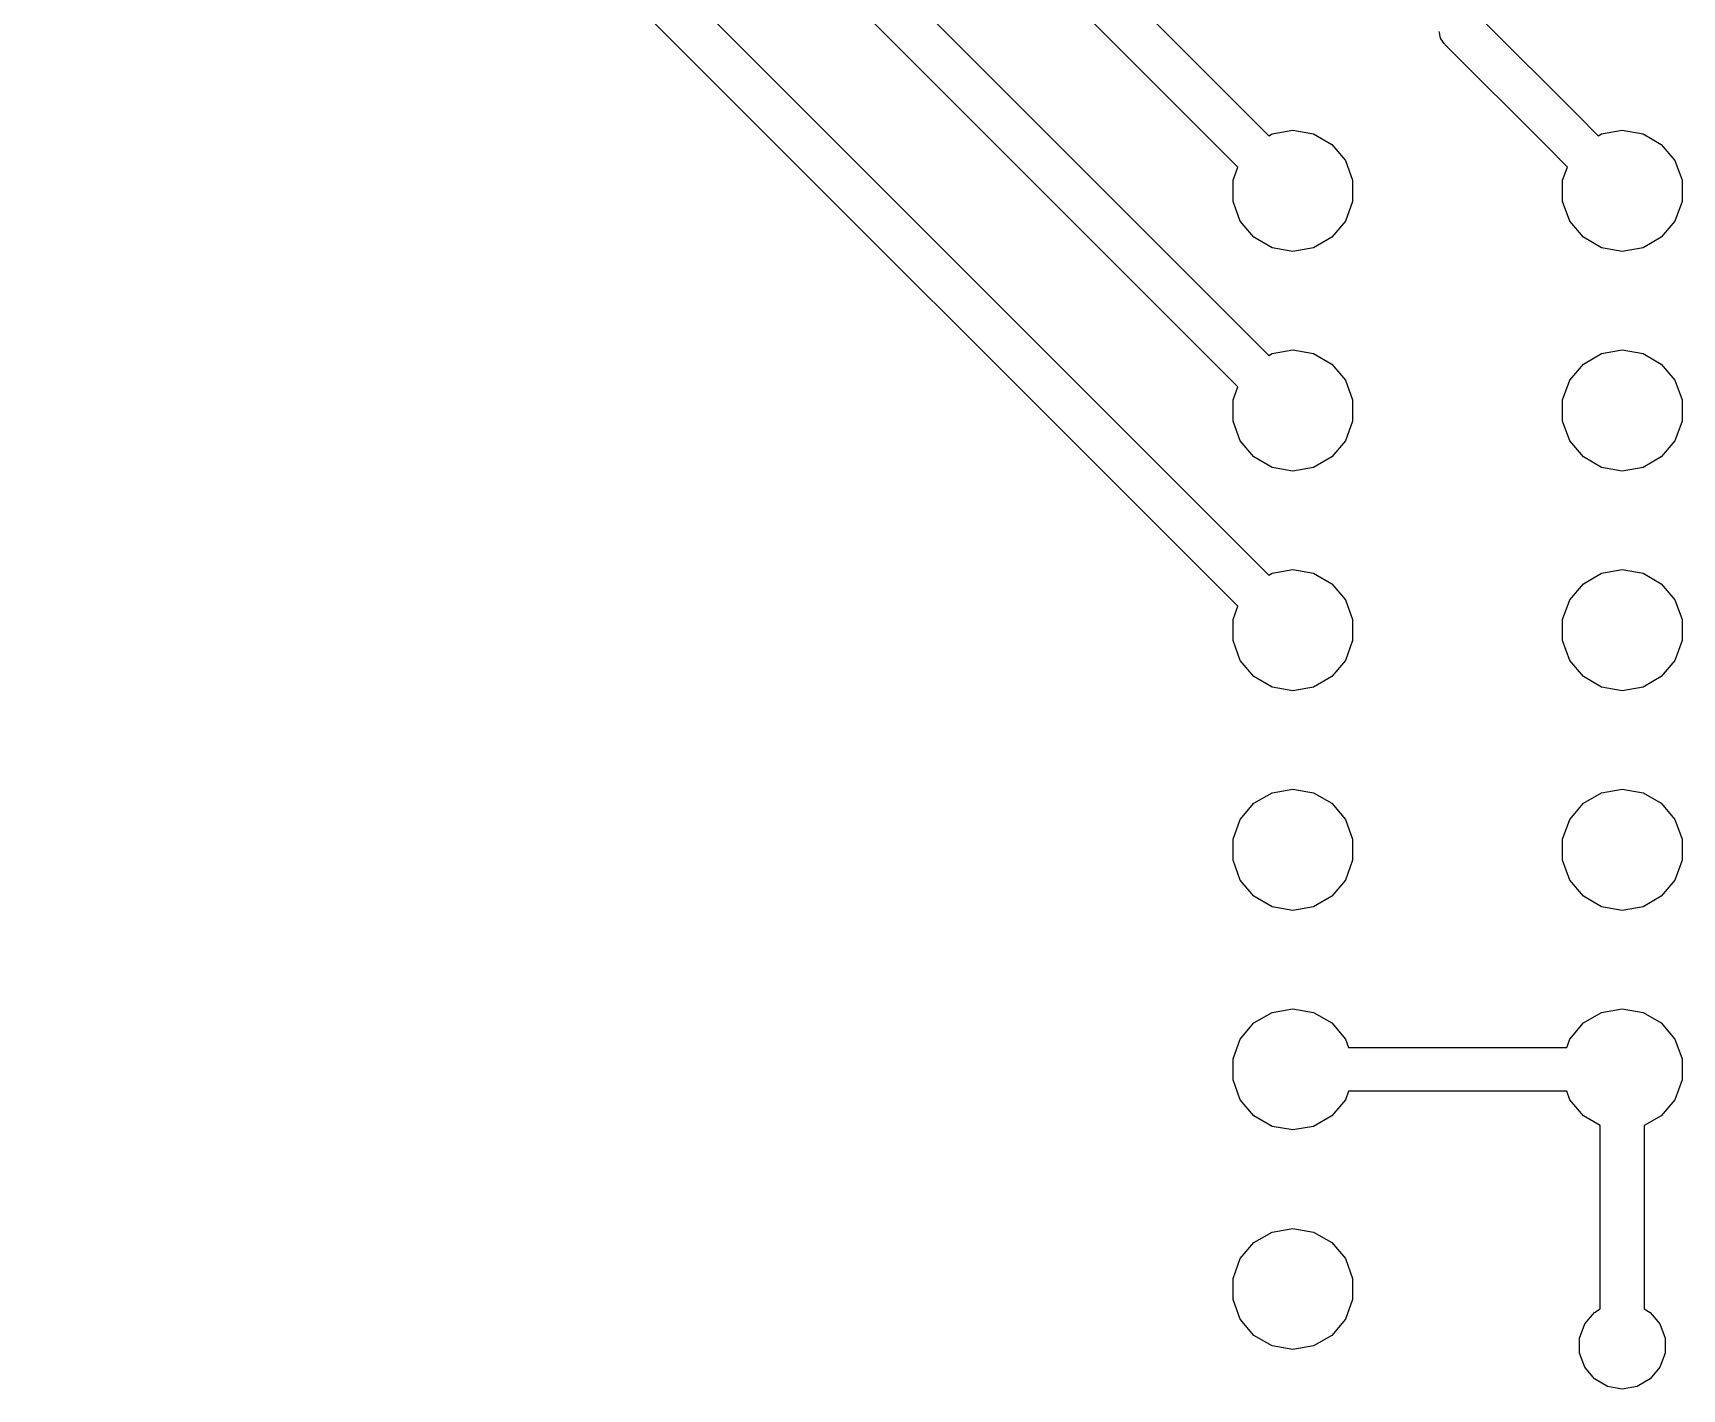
# Model space of a CAD drawing. Extents: x 25 to 346, y -457 to -16.
# Drawn here: x 165.45 to 184.52, y -373.9 to -358.22 of the extents above; entities that cross this region are included whole.
import ezdxf

# ---------------------------------------------------------------- set-up
doc = ezdxf.new("R2010")
doc.units = 0
doc.header["$MEASUREMENT"] = 0
doc.layers.add('BLACK', color=7, linetype='CONTINUOUS')

msp = doc.modelspace()

# ---------------------------------------------------------------- linework, layer by layer
at = {"layer": 'Black'}
for p, q in [((167.691, -347.354), (179.745, -359.408)), ((179.388, -359.77), (167.257, -347.639)), ((166.599, -348.802), (179.745, -361.948)), ((179.388, -362.31), (166.19, -349.112)), ((165.887, -350.631), (179.745, -364.488)), ((179.388, -364.85), (165.454, -350.915)), ((182.22, -358.073), (183.314, -359.167)), ((181.721, -358.232), (181.713, -358.2)), ((181.727, -358.265), (181.721, -358.232)), ((181.732, -358.275), (181.727, -358.265)), ((181.735, -358.285), (181.732, -358.275)), ((181.754, -358.313), (181.735, -358.285)), ((181.771, -358.341), (181.754, -358.313)), ((181.78, -358.349), (181.771, -358.341)), ((181.786, -358.358), (181.78, -358.349)), ((182.954, -359.526), (181.786, -358.358)), ((183.314, -359.167), (183.314, -359.167)), ((183.314, -359.167), (183.555, -359.408)), ((179.745, -359.408), (179.783, -359.386)), ((179.783, -359.386), (180.022, -359.344)), ((180.022, -359.344), (180.262, -359.386)), ((180.262, -359.386), (180.473, -359.508)), ((183.555, -359.408), (183.593, -359.386)), ((183.593, -359.386), (183.832, -359.344)), ((183.832, -359.344), (184.072, -359.386)), ((184.072, -359.386), (184.283, -359.508)), ((180.473, -359.508), (180.63, -359.694)), ((183.198, -359.77), (182.954, -359.526)), ((182.954, -359.526), (182.954, -359.526)), ((184.283, -359.508), (184.44, -359.694)), ((179.332, -359.923), (179.388, -359.77)), ((180.63, -359.694), (180.713, -359.923)), ((183.142, -359.923), (183.198, -359.77)), ((184.44, -359.694), (184.523, -359.923)), ((179.332, -360.167), (179.332, -359.923)), ((180.713, -359.923), (180.713, -360.167)), ((183.142, -360.167), (183.142, -359.923)), ((184.523, -359.923), (184.523, -360.167)), ((179.415, -360.396), (179.332, -360.167)), ((180.713, -360.167), (180.63, -360.396)), ((183.225, -360.396), (183.142, -360.167)), ((184.523, -360.167), (184.44, -360.396)), ((179.572, -360.582), (179.415, -360.396)), ((180.63, -360.396), (180.473, -360.582)), ((183.382, -360.582), (183.225, -360.396)), ((184.44, -360.396), (184.283, -360.582)), ((179.783, -360.704), (179.572, -360.582)), ((180.473, -360.582), (180.262, -360.704)), ((183.593, -360.704), (183.382, -360.582)), ((184.283, -360.582), (184.072, -360.704)), ((180.022, -360.746), (179.783, -360.704)), ((180.262, -360.704), (180.022, -360.746)), ((183.832, -360.746), (183.593, -360.704)), ((184.072, -360.704), (183.832, -360.746)), ((179.745, -361.948), (179.783, -361.926)), ((179.783, -361.926), (180.022, -361.884)), ((180.022, -361.884), (180.262, -361.926)), ((180.262, -361.926), (180.473, -362.048)), ((183.382, -362.048), (183.593, -361.926)), ((183.593, -361.926), (183.832, -361.884)), ((183.832, -361.884), (184.072, -361.926)), ((184.072, -361.926), (184.283, -362.048)), ((180.473, -362.048), (180.63, -362.234)), ((183.225, -362.234), (183.382, -362.048)), ((184.283, -362.048), (184.44, -362.234)), ((179.332, -362.463), (179.388, -362.31)), ((180.63, -362.234), (180.713, -362.463)), ((183.142, -362.463), (183.225, -362.234)), ((184.44, -362.234), (184.523, -362.463)), ((179.332, -362.707), (179.332, -362.463)), ((180.713, -362.463), (180.713, -362.707)), ((183.142, -362.707), (183.142, -362.463)), ((184.523, -362.463), (184.523, -362.707)), ((179.415, -362.936), (179.332, -362.707)), ((180.713, -362.707), (180.63, -362.936)), ((183.225, -362.936), (183.142, -362.707)), ((184.523, -362.707), (184.44, -362.936)), ((179.572, -363.122), (179.415, -362.936)), ((180.63, -362.936), (180.473, -363.122)), ((183.382, -363.122), (183.225, -362.936)), ((184.44, -362.936), (184.283, -363.122)), ((179.783, -363.244), (179.572, -363.122)), ((180.022, -363.286), (179.783, -363.244)), ((180.262, -363.244), (180.022, -363.286)), ((180.473, -363.122), (180.262, -363.244)), ((183.593, -363.244), (183.382, -363.122)), ((183.832, -363.286), (183.593, -363.244)), ((184.072, -363.244), (183.832, -363.286)), ((184.283, -363.122), (184.072, -363.244)), ((179.745, -364.488), (179.783, -364.466)), ((179.783, -364.466), (180.022, -364.424)), ((180.022, -364.424), (180.262, -364.466)), ((180.262, -364.466), (180.473, -364.588)), ((180.473, -364.588), (180.63, -364.774)), ((183.225, -364.774), (183.382, -364.588)), ((183.382, -364.588), (183.593, -364.466)), ((183.593, -364.466), (183.832, -364.424)), ((183.832, -364.424), (184.072, -364.466)), ((184.072, -364.466), (184.283, -364.588)), ((184.283, -364.588), (184.44, -364.774)), ((180.63, -364.774), (180.713, -365.003)), ((183.142, -365.003), (183.225, -364.774)), ((184.44, -364.774), (184.523, -365.003)), ((179.332, -365.003), (179.388, -364.85)), ((179.332, -365.247), (179.332, -365.003)), ((180.713, -365.003), (180.713, -365.247)), ((183.142, -365.247), (183.142, -365.003)), ((184.523, -365.003), (184.523, -365.247)), ((179.415, -365.476), (179.332, -365.247)), ((180.713, -365.247), (180.63, -365.476)), ((183.225, -365.476), (183.142, -365.247)), ((184.523, -365.247), (184.44, -365.476)), ((179.572, -365.662), (179.415, -365.476)), ((180.63, -365.476), (180.473, -365.662)), ((183.382, -365.662), (183.225, -365.476)), ((184.44, -365.476), (184.283, -365.662)), ((179.783, -365.784), (179.572, -365.662)), ((180.473, -365.662), (180.262, -365.784)), ((183.593, -365.784), (183.382, -365.662)), ((184.283, -365.662), (184.072, -365.784)), ((180.022, -365.826), (179.783, -365.784)), ((180.262, -365.784), (180.022, -365.826)), ((183.832, -365.826), (183.593, -365.784)), ((184.072, -365.784), (183.832, -365.826)), ((179.572, -367.128), (179.783, -367.006)), ((179.783, -367.006), (180.022, -366.964)), ((180.022, -366.964), (180.262, -367.006)), ((180.262, -367.006), (180.473, -367.128)), ((183.382, -367.128), (183.593, -367.006)), ((183.593, -367.006), (183.832, -366.964)), ((183.832, -366.964), (184.072, -367.006)), ((184.072, -367.006), (184.283, -367.128)), ((179.415, -367.314), (179.572, -367.128)), ((180.473, -367.128), (180.63, -367.314)), ((183.225, -367.314), (183.382, -367.128)), ((184.283, -367.128), (184.44, -367.314)), ((179.332, -367.543), (179.415, -367.314)), ((180.63, -367.314), (180.713, -367.543)), ((183.142, -367.543), (183.225, -367.314)), ((184.44, -367.314), (184.523, -367.543)), ((179.332, -367.787), (179.332, -367.543)), ((180.713, -367.543), (180.713, -367.787)), ((183.142, -367.787), (183.142, -367.543)), ((184.523, -367.543), (184.523, -367.787)), ((179.415, -368.016), (179.332, -367.787)), ((180.713, -367.787), (180.63, -368.016)), ((183.225, -368.016), (183.142, -367.787)), ((184.523, -367.787), (184.44, -368.016)), ((179.572, -368.202), (179.415, -368.016)), ((180.63, -368.016), (180.473, -368.202)), ((183.382, -368.202), (183.225, -368.016)), ((184.44, -368.016), (184.283, -368.202)), ((179.783, -368.324), (179.572, -368.202)), ((180.473, -368.202), (180.262, -368.324)), ((183.593, -368.324), (183.382, -368.202)), ((184.283, -368.202), (184.072, -368.324)), ((180.022, -368.366), (179.783, -368.324)), ((180.262, -368.324), (180.022, -368.366)), ((183.832, -368.366), (183.593, -368.324)), ((184.072, -368.324), (183.832, -368.366)), ((179.572, -369.668), (179.783, -369.546)), ((179.783, -369.546), (180.022, -369.504)), ((180.022, -369.504), (180.262, -369.546)), ((180.262, -369.546), (180.473, -369.668)), ((183.382, -369.668), (183.593, -369.546)), ((183.593, -369.546), (183.832, -369.504)), ((183.832, -369.504), (184.072, -369.546)), ((184.072, -369.546), (184.283, -369.668)), ((179.415, -369.854), (179.572, -369.668)), ((180.473, -369.668), (180.63, -369.854)), ((183.225, -369.854), (183.382, -369.668)), ((184.283, -369.668), (184.44, -369.854)), ((179.332, -370.083), (179.415, -369.854)), ((180.63, -369.854), (180.665, -369.951)), ((183.19, -369.951), (183.225, -369.854)), ((184.44, -369.854), (184.523, -370.083)), ((179.332, -370.327), (179.332, -370.083)), ((180.665, -369.951), (183.19, -369.951)), ((184.523, -370.083), (184.523, -370.327)), ((179.415, -370.556), (179.332, -370.327)), ((180.665, -370.459), (180.63, -370.556)), ((183.19, -370.459), (180.665, -370.459)), ((183.225, -370.556), (183.19, -370.459)), ((184.523, -370.327), (184.44, -370.556)), ((179.572, -370.742), (179.415, -370.556)), ((180.63, -370.556), (180.473, -370.742)), ((183.382, -370.742), (183.225, -370.556)), ((184.44, -370.556), (184.283, -370.742)), ((179.783, -370.864), (179.572, -370.742)), ((180.022, -370.906), (179.783, -370.864)), ((180.262, -370.864), (180.022, -370.906)), ((180.473, -370.742), (180.262, -370.864)), ((183.578, -370.856), (183.382, -370.742)), ((183.578, -372.976), (183.578, -370.856)), ((184.283, -370.742), (184.087, -370.856)), ((184.087, -370.856), (184.087, -372.976)), ((179.415, -372.394), (179.572, -372.208)), ((179.572, -372.208), (179.783, -372.086)), ((179.783, -372.086), (180.022, -372.044)), ((180.022, -372.044), (180.262, -372.086)), ((180.262, -372.086), (180.473, -372.208)), ((180.473, -372.208), (180.63, -372.394)), ((179.332, -372.623), (179.415, -372.394)), ((180.63, -372.394), (180.713, -372.623)), ((179.332, -372.867), (179.332, -372.623)), ((180.713, -372.623), (180.713, -372.867)), ((179.415, -373.096), (179.332, -372.867)), ((180.713, -372.867), (180.63, -373.096)), ((183.51, -373.016), (183.578, -372.976)), ((184.087, -372.976), (184.155, -373.016)), ((179.572, -373.282), (179.415, -373.096)), ((180.63, -373.096), (180.473, -373.282)), ((183.338, -373.313), (183.398, -373.149)), ((183.398, -373.149), (183.51, -373.016)), ((184.155, -373.016), (184.267, -373.149)), ((184.267, -373.149), (184.327, -373.313)), ((179.783, -373.404), (179.572, -373.282)), ((180.473, -373.282), (180.262, -373.404)), ((183.338, -373.487), (183.338, -373.313)), ((184.327, -373.313), (184.327, -373.487)), ((180.022, -373.446), (179.783, -373.404)), ((180.262, -373.404), (180.022, -373.446)), ((183.398, -373.651), (183.338, -373.487)), ((184.327, -373.487), (184.267, -373.651)), ((183.51, -373.784), (183.398, -373.651)), ((184.267, -373.651), (184.155, -373.784)), ((183.661, -373.872), (183.51, -373.784)), ((183.832, -373.902), (183.661, -373.872)), ((184.004, -373.872), (183.832, -373.902)), ((184.155, -373.784), (184.004, -373.872))]:
    msp.add_line(p, q, dxfattribs=at)

doc.saveas('drawing.dxf')
